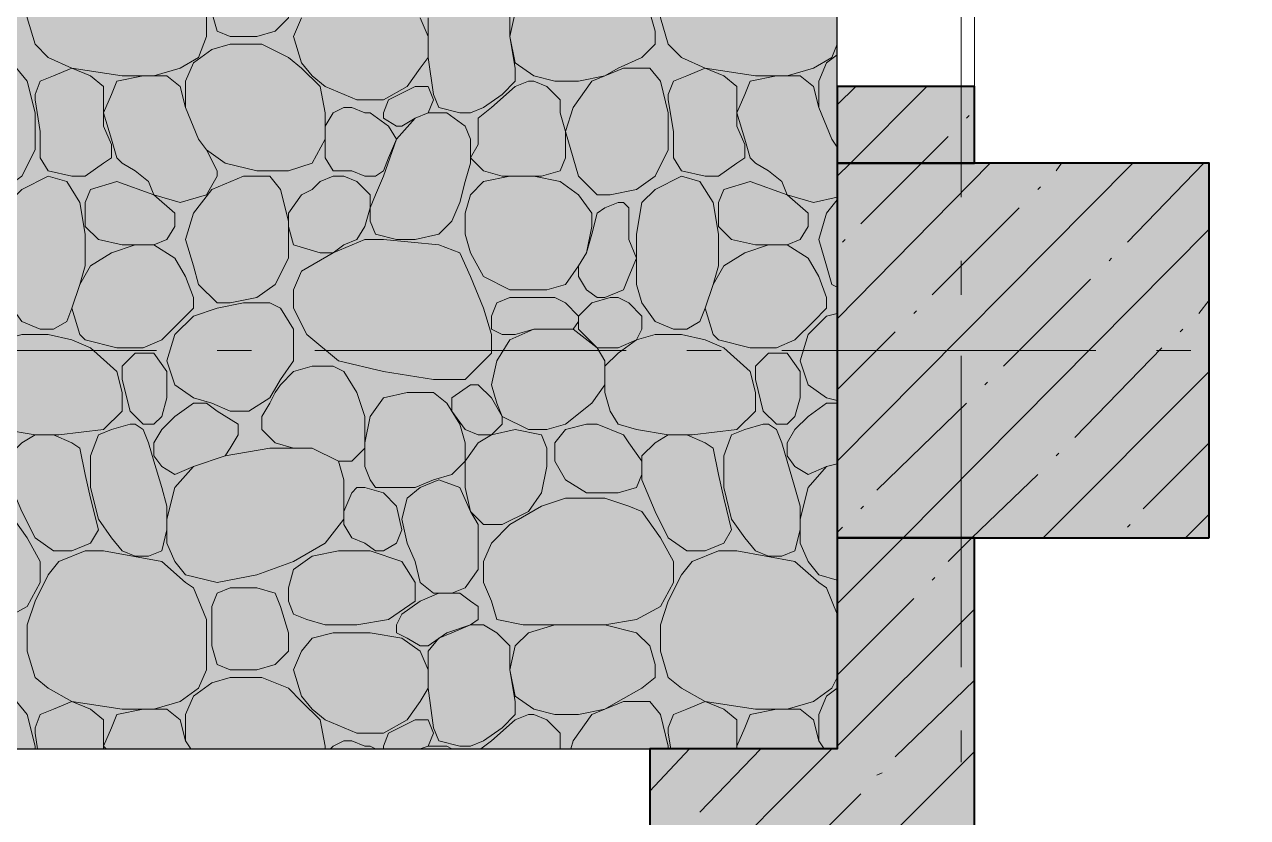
# Model space of a CAD drawing. Header units: millimetres. Extents: x -164500 to 426394, y -23753 to 102118.
# Drawn here: x -115333 to -113369, y 11824 to 13097 of the extents above; entities that cross this region are included whole.
import ezdxf

# ---------------------------------------------------------------- set-up
doc = ezdxf.new("R2010")
doc.units = ezdxf.units.MM
doc.layers.add('PDF _Геометрия', color=7, linetype='Continuous', true_color=0x1f1f1f)
doc.layers.add('PDF _Сплошная заливка', color=7, linetype='Continuous', true_color=0xffffff)
doc.linetypes.add('зигзаг', pattern='A,0.00254,-5.08,[131,ltypeshp.shx,S=5.08,R=0,X=-5.08,Y=0],-10.16,[131,ltypeshp.shx,S=5.08,R=180,X=5.08,Y=0],-5.08', length=20.32254)

msp = doc.modelspace()

# ---------------------------------------------------------------- hatches: boundary and pattern name
at = {"layer": 'PDF _Сплошная заливка', "linetype": 'зигзаг', "transparency": 33554559}
h = msp.add_hatch(color=256, dxfattribs=at)
h.paths.add_polyline_path([(-61353.069, 16403.311), (-58650.282, 16403.311), (-58650.282, 18106.321), (-61353.069, 18106.321)])
h.paths.add_polyline_path([(-114027.763, 11933.968), (-114027.763, 14632.519), (-115730.773, 14632.519), (-115730.773, 11933.968)])
h = msp.add_hatch(color=256, dxfattribs=at)
h.paths.add_polyline_path([(-113807.473, 12997.291), (-114027.763, 12997.291), (-114027.763, 12874.437), (-113807.473, 12874.437)])
h.paths.add_polyline_path([(-114027.763, 14632.519), (-113807.473, 14632.519), (-113807.473, 15556.042), (-114027.763, 15556.042)])
h.paths.add_polyline_path([(-114027.763, 13696.287), (-113807.473, 13696.287), (-113807.473, 13933.523), (-114027.763, 13933.523)])

# ---------------------------------------------------------------- linework, layer by layer
at = {"layer": 'PDF _Геометрия', "color": 7, "lineweight": 30}
msp.add_lwpolyline([(-115730.773, 11933.968), (-114027.763, 11933.968), (-114027.763, 14632.519), (-115730.773, 14632.519)], close=True, dxfattribs=at)
at = {"layer": 'PDF _Геометрия', "color": 7, "lineweight": 9}
for points in [[(-114027.763, 13696.287), (-113807.473, 13696.287), (-113807.473, 12997.291), (-114027.763, 12997.291)], [(-113828.654, 12819.364), (-113828.654, 13319.253)], [(-113828.654, 12662.62), (-113828.654, 12717.692)], [(-115620.628, 12573.656), (-115120.739, 12573.656)], [(-115023.303, 12573.656), (-114968.231, 12573.656)], [(-114866.559, 12573.656), (-114366.67, 12573.656)], [(-114269.234, 12573.656), (-114214.162, 12573.656)], [(-114116.726, 12573.656), (-113612.601, 12573.656)], [(-113515.165, 12573.656), (-113460.093, 12573.656)], [(-113828.654, 12065.295), (-113828.654, 12565.184)], [(-113828.654, 11912.787), (-113828.654, 11963.623)], [(-114328.543, 11933.968), (-114328.543, 11713.679), (-115730.773, 11713.679), (-115730.773, 11933.968)]]:
    msp.add_lwpolyline(points, dxfattribs=at)
at = {"layer": 'PDF _Геометрия', "color": 251, "lineweight": 9, "true_color": 0x686868}
for points in [[(-115175.812, 13014.236), (-115256.302, 13026.945), (-115294.429, 13043.89), (-115315.611, 13065.072), (-115328.32, 13107.436), (-115328.32, 13145.563), (-115315.611, 13187.926), (-115294.429, 13230.29), (-115277.484, 13247.235), (-115235.12, 13268.417), (-115205.466, 13268.417), (-115112.267, 13247.235), (-115074.139, 13217.581), (-115061.43, 13209.108), (-115040.249, 13158.272), (-115040.249, 13115.908), (-115040.249, 13077.781), (-115052.958, 13043.89), (-115082.612, 13026.945), (-115124.976, 13014.236)], [(-115031.776, 13115.908), (-115023.303, 13086.254), (-115002.122, 13077.781), (-114959.758, 13077.781), (-114930.104, 13086.254), (-114908.922, 13107.436), (-114908.922, 13137.09), (-114921.631, 13179.453), (-114930.104, 13196.399), (-114959.758, 13209.108), (-115002.122, 13209.108), (-115023.303, 13196.399), (-115031.776, 13179.453)], [(-115040.249, 12895.618), (-115010.594, 12874.437), (-114959.758, 12861.728), (-114908.922, 12861.728), (-114870.795, 12874.437), (-114849.613, 12912.564), (-114849.613, 12954.927), (-114858.086, 12997.291), (-114887.74, 13026.945), (-114908.922, 13043.89), (-114951.285, 13065.072), (-115002.122, 13065.072), (-115031.776, 13056.599), (-115061.43, 13035.418), (-115074.139, 13005.763), (-115074.139, 12963.4), (-115052.958, 12912.564)], [(-115459.647, 12853.255), (-115468.119, 12882.909), (-115480.828, 12925.273), (-115468.119, 12963.4), (-115438.465, 13005.763), (-115387.629, 13026.945), (-115345.265, 13026.945), (-115328.32, 13005.763), (-115315.611, 12954.927), (-115315.611, 12895.618), (-115336.793, 12853.255), (-115366.447, 12832.073), (-115408.811, 12823.601), (-115417.283, 12823.601), (-115429.992, 12823.601)], [(-115192.757, 12904.091), (-115192.757, 12882.909), (-115205.466, 12874.437), (-115235.12, 12853.255), (-115256.302, 12853.255), (-115294.429, 12861.728), (-115307.138, 12882.909), (-115307.138, 12925.273), (-115315.611, 12976.109), (-115315.611, 12984.582), (-115307.138, 13005.763), (-115285.957, 13014.236), (-115256.302, 13026.945), (-115226.648, 13014.236), (-115205.466, 12997.291), (-115205.466, 12976.109), (-115205.466, 12933.746)], [(-114442.924, 12853.255), (-114451.397, 12882.909), (-114464.106, 12925.273), (-114451.397, 12963.4), (-114421.743, 13005.763), (-114370.906, 13026.945), (-114328.543, 13026.945), (-114311.598, 13005.763), (-114298.889, 12954.927), (-114298.889, 12895.618), (-114320.07, 12853.255), (-114349.725, 12832.073), (-114392.088, 12823.601), (-114400.561, 12823.601), (-114413.27, 12823.601)], [(-114176.035, 12904.091), (-114176.035, 12882.909), (-114188.744, 12874.437), (-114218.398, 12853.255), (-114239.58, 12853.255), (-114277.707, 12861.728), (-114290.416, 12882.909), (-114290.416, 12925.273), (-114298.889, 12976.109), (-114298.889, 12984.582), (-114290.416, 13005.763), (-114269.234, 13014.236), (-114239.58, 13026.945), (-114209.925, 13014.236), (-114188.744, 12997.291), (-114188.744, 12976.109), (-114188.744, 12933.746)], [(-114544.597, 12997.291), (-114582.724, 12963.4), (-114603.905, 12946.455), (-114603.905, 12904.091), (-114616.614, 12882.909), (-114595.433, 12861.728), (-114565.778, 12853.255), (-114544.597, 12853.255), (-114502.233, 12853.255), (-114472.579, 12861.728), (-114464.106, 12882.909), (-114464.106, 12925.273), (-114472.579, 12954.927), (-114472.579, 12976.109), (-114493.76, 12997.291), (-114514.942, 13005.763), (-114523.415, 13005.763)], [(-114684.396, 12954.927), (-114705.578, 12946.455), (-114726.759, 12933.746), (-114735.232, 12933.746), (-114756.414, 12946.455), (-114756.414, 12954.927), (-114747.941, 12976.109), (-114705.578, 12997.291), (-114684.396, 12997.291), (-114675.923, 12976.109)], [(-114625.087, 12844.782), (-114616.614, 12874.437), (-114616.614, 12912.564), (-114625.087, 12933.746), (-114654.741, 12954.927), (-114684.396, 12954.927), (-114705.578, 12946.455), (-114735.232, 12912.564), (-114747.941, 12933.746), (-114777.595, 12954.927), (-114786.068, 12954.927), (-114807.25, 12963.4), (-114819.959, 12963.4), (-114836.904, 12954.927), (-114849.613, 12933.746), (-114849.613, 12912.564), (-114849.613, 12882.909), (-114836.904, 12861.728), (-114807.25, 12861.728), (-114786.068, 12853.255), (-114777.595, 12853.255), (-114769.123, 12853.255), (-114756.414, 12861.728), (-114747.941, 12882.909), (-114735.232, 12912.564), (-114756.414, 12853.255), (-114769.123, 12823.601), (-114777.595, 12802.419), (-114777.595, 12781.237), (-114769.123, 12760.055), (-114735.232, 12751.583), (-114705.578, 12751.583), (-114667.45, 12760.055), (-114646.269, 12781.237), (-114633.56, 12810.892)], [(-115124.976, 12823.601), (-115091.085, 12793.946), (-115091.085, 12772.764), (-115103.794, 12751.583), (-115124.976, 12743.11), (-115175.812, 12743.11), (-115213.939, 12751.583), (-115235.12, 12772.764), (-115235.12, 12810.892), (-115226.648, 12832.073), (-115184.284, 12844.782)], [(-115052.958, 12679.565), (-115061.43, 12709.219), (-115074.139, 12751.583), (-115061.43, 12793.946), (-115031.776, 12832.073), (-114980.94, 12853.255), (-114938.576, 12853.255), (-114921.631, 12832.073), (-114908.922, 12781.237), (-114908.922, 12721.928), (-114930.104, 12679.565), (-114959.758, 12658.383), (-115002.122, 12649.911), (-115010.594, 12649.911), (-115023.303, 12649.911)], [(-114819.959, 12743.11), (-114836.904, 12730.401), (-114858.086, 12730.401), (-114900.449, 12743.11), (-114908.922, 12772.764), (-114908.922, 12793.946), (-114887.74, 12823.601), (-114870.795, 12832.073), (-114858.086, 12844.782), (-114836.904, 12853.255), (-114819.959, 12853.255), (-114798.777, 12844.782), (-114777.595, 12823.601), (-114777.595, 12802.419), (-114786.068, 12772.764), (-114798.777, 12751.583)], [(-114108.253, 12823.601), (-114074.362, 12793.946), (-114074.362, 12772.764), (-114087.071, 12751.583), (-114108.253, 12743.11), (-114159.089, 12743.11), (-114197.216, 12751.583), (-114218.398, 12772.764), (-114218.398, 12810.892), (-114209.925, 12832.073), (-114167.562, 12844.782)], [(-114900.449, 12671.092), (-114900.449, 12641.438), (-114879.268, 12599.074), (-114828.432, 12556.711), (-114756.414, 12539.766), (-114675.923, 12527.057), (-114625.087, 12527.057), (-114582.724, 12569.42), (-114582.724, 12599.074), (-114595.433, 12641.438), (-114616.614, 12692.274), (-114633.56, 12730.401), (-114667.45, 12743.11), (-114756.414, 12751.583), (-114786.068, 12751.583), (-114836.904, 12730.401), (-114887.74, 12700.747)], [(-115061.43, 12628.729), (-115023.303, 12641.438), (-114980.94, 12649.911), (-114938.576, 12649.911), (-114921.631, 12641.438), (-114900.449, 12607.547), (-114900.449, 12590.602), (-114900.449, 12556.711), (-114921.631, 12527.057), (-114938.576, 12497.402), (-114972.467, 12476.22), (-115002.122, 12476.22), (-115031.776, 12488.929), (-115061.43, 12497.402), (-115091.085, 12518.584), (-115103.794, 12556.711), (-115091.085, 12599.074)], [(-114379.379, 12658.383), (-114392.088, 12658.383), (-114421.743, 12649.911), (-114442.924, 12628.729), (-114442.924, 12607.547), (-114413.27, 12577.893), (-114379.379, 12577.893), (-114349.725, 12590.602), (-114341.252, 12607.547), (-114341.252, 12628.729), (-114362.434, 12649.911)], [(-114565.778, 12467.748), (-114574.251, 12488.929), (-114582.724, 12518.584), (-114574.251, 12556.711), (-114553.069, 12590.602), (-114514.942, 12607.547), (-114451.397, 12607.547), (-114413.27, 12577.893), (-114400.561, 12556.711), (-114400.561, 12518.584), (-114421.743, 12488.929), (-114464.106, 12455.039), (-114493.76, 12446.566), (-114523.415, 12446.566)], [(-115396.102, 12455.039), (-115408.811, 12476.22), (-115417.283, 12505.875), (-115417.283, 12548.238), (-115396.102, 12569.42), (-115366.447, 12590.602), (-115336.793, 12599.074), (-115294.429, 12599.074), (-115256.302, 12590.602), (-115226.648, 12577.893), (-115184.284, 12539.766), (-115175.812, 12505.875), (-115175.812, 12476.22), (-115205.466, 12446.566), (-115277.484, 12438.093), (-115315.611, 12438.093), (-115366.447, 12446.566)], [(-114379.379, 12455.039), (-114392.088, 12476.22), (-114400.561, 12505.875), (-114400.561, 12548.238), (-114379.379, 12569.42), (-114349.725, 12590.602), (-114320.07, 12599.074), (-114277.707, 12599.074), (-114239.58, 12590.602), (-114209.925, 12577.893), (-114167.562, 12539.766), (-114159.089, 12505.875), (-114159.089, 12476.22), (-114188.744, 12446.566), (-114260.762, 12438.093), (-114298.889, 12438.093), (-114349.725, 12446.566)], [(-115154.63, 12569.42), (-115175.812, 12548.238), (-115175.812, 12527.057), (-115163.103, 12476.22), (-115141.921, 12455.039), (-115124.976, 12455.039), (-115112.267, 12467.748), (-115103.794, 12497.402), (-115103.794, 12539.766), (-115124.976, 12569.42)], [(-114137.908, 12569.42), (-114159.089, 12548.238), (-114159.089, 12527.057), (-114146.38, 12476.22), (-114125.199, 12455.039), (-114108.253, 12455.039), (-114095.544, 12467.748), (-114087.071, 12497.402), (-114087.071, 12539.766), (-114108.253, 12569.42)], [(-114786.068, 12425.384), (-114777.595, 12467.748), (-114756.414, 12497.402), (-114718.287, 12505.875), (-114675.923, 12505.875), (-114654.741, 12488.929), (-114633.56, 12455.039), (-114625.087, 12425.384), (-114625.087, 12395.73), (-114625.087, 12353.366), (-114616.614, 12315.239), (-114595.433, 12294.058), (-114565.778, 12294.058), (-114523.415, 12315.239), (-114502.233, 12344.894), (-114493.76, 12387.257), (-114493.76, 12416.912), (-114502.233, 12438.093), (-114544.597, 12446.566), (-114582.724, 12438.093), (-114603.905, 12438.093), (-114625.087, 12446.566), (-114646.269, 12476.22), (-114646.269, 12497.402), (-114616.614, 12518.584), (-114603.905, 12518.584), (-114582.724, 12497.402), (-114565.778, 12467.748), (-114565.778, 12455.039), (-114582.724, 12438.093), (-114603.905, 12425.384), (-114625.087, 12395.73), (-114646.269, 12374.548), (-114675.923, 12366.076), (-114705.578, 12353.366), (-114726.759, 12353.366), (-114769.123, 12353.366), (-114777.595, 12366.076), (-114786.068, 12387.257)], [(-115163.103, 12455.039), (-115154.63, 12455.039), (-115141.921, 12446.566), (-115133.448, 12425.384), (-115124.976, 12395.73), (-115112.267, 12353.366), (-115103.794, 12323.712), (-115103.794, 12285.585), (-115112.267, 12251.694), (-115133.448, 12243.222), (-115154.63, 12243.222), (-115175.812, 12251.694), (-115192.757, 12272.876), (-115213.939, 12302.53), (-115226.648, 12353.366), (-115226.648, 12404.203), (-115213.939, 12438.093), (-115192.757, 12446.566)], [(-114413.27, 12455.039), (-114430.215, 12455.039), (-114464.106, 12446.566), (-114481.051, 12425.384), (-114481.051, 12395.73), (-114464.106, 12366.076), (-114430.215, 12344.894), (-114379.379, 12344.894), (-114349.725, 12353.366), (-114341.252, 12374.548), (-114341.252, 12395.73), (-114362.434, 12425.384), (-114370.906, 12438.093)], [(-114146.38, 12455.039), (-114137.908, 12455.039), (-114125.199, 12446.566), (-114116.726, 12425.384), (-114108.253, 12395.73), (-114095.544, 12353.366), (-114087.071, 12323.712), (-114087.071, 12285.585), (-114095.544, 12251.694), (-114116.726, 12243.222), (-114137.908, 12243.222), (-114159.089, 12251.694), (-114176.035, 12272.876), (-114197.216, 12302.53), (-114209.925, 12353.366), (-114209.925, 12404.203), (-114197.216, 12438.093), (-114176.035, 12446.566)], [(-115235.12, 12374.548), (-115226.648, 12336.421), (-115213.939, 12285.585), (-115226.648, 12264.403), (-115256.302, 12251.694), (-115285.957, 12251.694), (-115315.611, 12272.876), (-115336.793, 12315.239), (-115357.974, 12366.076), (-115357.974, 12404.203), (-115336.793, 12425.384), (-115315.611, 12438.093), (-115285.957, 12438.093), (-115256.302, 12425.384), (-115243.593, 12416.912)], [(-114218.398, 12374.548), (-114209.925, 12336.421), (-114197.216, 12285.585), (-114209.925, 12264.403), (-114239.58, 12251.694), (-114269.234, 12251.694), (-114298.889, 12272.876), (-114320.07, 12315.239), (-114341.252, 12366.076), (-114341.252, 12404.203), (-114320.07, 12425.384), (-114298.889, 12438.093), (-114269.234, 12438.093), (-114239.58, 12425.384), (-114226.871, 12416.912)], [(-114756.414, 12344.894), (-114786.068, 12353.366), (-114798.777, 12353.366), (-114807.25, 12344.894), (-114819.959, 12315.239), (-114819.959, 12294.058), (-114807.25, 12272.876), (-114786.068, 12264.403), (-114769.123, 12251.694), (-114756.414, 12251.694), (-114735.232, 12264.403), (-114726.759, 12285.585), (-114735.232, 12323.712)], [(-114616.614, 12315.239), (-114603.905, 12294.058), (-114603.905, 12264.403), (-114603.905, 12222.04), (-114625.087, 12192.385), (-114646.269, 12183.913), (-114675.923, 12183.913), (-114697.105, 12200.858), (-114705.578, 12234.749), (-114718.287, 12264.403), (-114726.759, 12302.53), (-114718.287, 12336.421), (-114697.105, 12353.366), (-114667.45, 12366.076), (-114633.56, 12353.366)], [(-115548.61, 12133.077), (-115590.973, 12141.549), (-115599.446, 12171.204), (-115612.155, 12200.858), (-115612.155, 12234.749), (-115599.446, 12264.403), (-115569.792, 12294.058), (-115518.955, 12323.712), (-115480.828, 12336.421), (-115417.283, 12336.421), (-115379.156, 12323.712), (-115357.974, 12315.239), (-115328.32, 12272.876), (-115307.138, 12234.749), (-115307.138, 12200.858), (-115328.32, 12162.731), (-115366.447, 12141.549), (-115417.283, 12133.077), (-115480.828, 12133.077)], [(-114531.887, 12133.077), (-114574.251, 12141.549), (-114582.724, 12171.204), (-114595.433, 12200.858), (-114595.433, 12234.749), (-114582.724, 12264.403), (-114553.069, 12294.058), (-114502.233, 12323.712), (-114464.106, 12336.421), (-114400.561, 12336.421), (-114362.434, 12323.712), (-114341.252, 12315.239), (-114311.598, 12272.876), (-114290.416, 12234.749), (-114290.416, 12200.858), (-114311.598, 12162.731), (-114349.725, 12141.549), (-114400.561, 12133.077), (-114464.106, 12133.077)], [(-115175.812, 11997.514), (-115256.302, 12010.223), (-115294.429, 12031.404), (-115315.611, 12048.35), (-115328.32, 12090.713), (-115328.32, 12133.077), (-115315.611, 12171.204), (-115294.429, 12213.567), (-115277.484, 12234.749), (-115235.12, 12251.694), (-115205.466, 12251.694), (-115112.267, 12234.749), (-115074.139, 12200.858), (-115061.43, 12192.385), (-115040.249, 12141.549), (-115040.249, 12099.186), (-115040.249, 12061.059), (-115052.958, 12031.404), (-115082.612, 12010.223), (-115124.976, 11997.514)], [(-114908.922, 12171.204), (-114900.449, 12150.022), (-114879.268, 12141.549), (-114849.613, 12133.077), (-114798.777, 12133.077), (-114747.941, 12141.549), (-114705.578, 12171.204), (-114705.578, 12200.858), (-114726.759, 12234.749), (-114777.595, 12251.694), (-114828.432, 12251.694), (-114870.795, 12243.222), (-114900.449, 12222.04), (-114908.922, 12192.385)], [(-115031.776, 12099.186), (-115023.303, 12069.531), (-115002.122, 12061.059), (-114959.758, 12061.059), (-114930.104, 12069.531), (-114908.922, 12090.713), (-114908.922, 12120.368), (-114921.631, 12162.731), (-114930.104, 12183.913), (-114959.758, 12192.385), (-115002.122, 12192.385), (-115023.303, 12183.913), (-115031.776, 12162.731)], [(-114726.759, 12150.022), (-114735.232, 12133.077), (-114735.232, 12120.368), (-114718.287, 12111.895), (-114697.105, 12099.186), (-114684.396, 12099.186), (-114654.741, 12120.368), (-114616.614, 12133.077), (-114603.905, 12141.549), (-114603.905, 12162.731), (-114616.614, 12171.204), (-114633.56, 12183.913), (-114667.45, 12183.913), (-114697.105, 12171.204)], [(-114777.595, 12120.368), (-114807.25, 12120.368), (-114836.904, 12120.368), (-114870.795, 12111.895), (-114887.74, 12090.713), (-114900.449, 12061.059), (-114887.74, 12018.695), (-114870.795, 11997.514), (-114849.613, 11980.568), (-114798.777, 11959.387), (-114756.414, 11959.387), (-114718.287, 11980.568), (-114697.105, 12010.223), (-114684.396, 12031.404), (-114675.923, 11967.859), (-114667.45, 11946.678), (-114633.56, 11938.205), (-114616.614, 11938.205), (-114595.433, 11946.678), (-114565.778, 11967.859), (-114544.597, 11989.041), (-114544.597, 11997.514), (-114544.597, 12010.223), (-114553.069, 12061.059), (-114553.069, 12099.186), (-114574.251, 12120.368), (-114595.433, 12133.077), (-114616.614, 12133.077), (-114646.269, 12120.368), (-114667.45, 12111.895), (-114684.396, 12090.713), (-114684.396, 12061.059), (-114697.105, 12090.713), (-114726.759, 12111.895)]]:
    msp.add_lwpolyline(points, close=True, dxfattribs=at)
for points in [[(-114027.763, 13065.072), (-114036.235, 13043.89), (-114065.89, 13026.945), (-114108.253, 13014.236), (-114159.089, 13014.236), (-114239.58, 13026.945), (-114277.707, 13043.89), (-114298.889, 13065.072), (-114311.598, 13107.436), (-114311.598, 13145.563), (-114298.889, 13187.926), (-114277.707, 13230.29), (-114260.762, 13247.235), (-114218.398, 13268.417), (-114188.744, 13268.417), (-114095.544, 13247.235), (-114057.417, 13217.581), (-114044.708, 13209.108), (-114027.763, 13166.744)], [(-114400.561, 13145.563), (-114349.725, 13137.09), (-114328.543, 13115.908), (-114320.07, 13086.254), (-114320.07, 13065.072), (-114341.252, 13043.89), (-114379.379, 13026.945), (-114400.561, 13014.236), (-114442.924, 13005.763), (-114481.051, 13005.763), (-114514.942, 13014.236), (-114544.597, 13035.418), (-114553.069, 13077.781), (-114544.597, 13115.908), (-114523.415, 13137.09), (-114481.051, 13145.563), (-114421.743, 13145.563)], [(-114887.74, 13107.436), (-114900.449, 13077.781), (-114887.74, 13035.418), (-114870.795, 13014.236), (-114849.613, 12997.291), (-114798.777, 12976.109), (-114756.414, 12976.109), (-114718.287, 12997.291), (-114697.105, 13026.945), (-114684.396, 13043.89), (-114675.923, 12984.582), (-114667.45, 12963.4), (-114633.56, 12954.927), (-114616.614, 12954.927), (-114595.433, 12963.4), (-114565.778, 12984.582), (-114544.597, 13005.763), (-114544.597, 13014.236), (-114544.597, 13026.945), (-114553.069, 13077.781), (-114553.069, 13115.908)], [(-114684.396, 13107.436), (-114684.396, 13077.781), (-114697.105, 13107.436)], [(-114684.396, 13043.89), (-114684.396, 13077.781)], [(-114027.763, 13048.127), (-114044.708, 13035.418), (-114057.417, 13005.763), (-114057.417, 12963.4), (-114036.235, 12912.564), (-114027.763, 12899.855)], [(-115074.139, 12963.4), (-115082.612, 12997.291), (-115103.794, 13014.236), (-115141.921, 13014.236), (-115184.284, 13005.763), (-115192.757, 12984.582), (-115205.466, 12954.927), (-115192.757, 12912.564), (-115184.284, 12882.909), (-115175.812, 12874.437), (-115154.63, 12861.728), (-115133.448, 12844.782), (-115124.976, 12823.601), (-115082.612, 12810.892), (-115040.249, 12823.601), (-115023.303, 12853.255), (-115023.303, 12861.728), (-115040.249, 12895.618)], [(-114057.417, 12963.4), (-114065.89, 12997.291), (-114087.071, 13014.236), (-114125.199, 13014.236), (-114167.562, 13005.763), (-114176.035, 12984.582), (-114188.744, 12954.927), (-114176.035, 12912.564), (-114167.562, 12882.909), (-114159.089, 12874.437), (-114137.908, 12861.728), (-114116.726, 12844.782), (-114108.253, 12823.601), (-114065.89, 12810.892), (-114027.763, 12819.364)], [(-114921.631, 12861.728), (-114959.758, 12861.728)], [(-115256.302, 12641.438), (-115264.775, 12620.256), (-115285.957, 12607.547), (-115307.138, 12607.547), (-115336.793, 12620.256), (-115357.974, 12649.911), (-115366.447, 12679.565), (-115366.447, 12709.219), (-115366.447, 12760.055), (-115357.974, 12810.892), (-115336.793, 12832.073), (-115294.429, 12853.255), (-115264.775, 12844.782), (-115243.593, 12810.892), (-115235.12, 12760.055), (-115235.12, 12709.219), (-115243.593, 12679.565)], [(-114430.215, 12730.401), (-114442.924, 12709.219), (-114464.106, 12679.565), (-114493.76, 12671.092), (-114553.069, 12671.092), (-114595.433, 12692.274), (-114616.614, 12730.401), (-114625.087, 12760.055), (-114625.087, 12793.946), (-114616.614, 12823.601), (-114595.433, 12844.782), (-114553.069, 12853.255), (-114514.942, 12853.255), (-114472.579, 12844.782), (-114442.924, 12823.601), (-114421.743, 12793.946), (-114421.743, 12772.764), (-114430.215, 12730.401), (-114421.743, 12760.055), (-114413.27, 12793.946), (-114400.561, 12802.419), (-114379.379, 12810.892), (-114370.906, 12810.892), (-114362.434, 12802.419), (-114362.434, 12751.583), (-114349.725, 12721.928), (-114362.434, 12692.274), (-114370.906, 12671.092), (-114400.561, 12658.383), (-114413.27, 12658.383), (-114430.215, 12671.092), (-114442.924, 12692.274), (-114442.924, 12709.219)], [(-114239.58, 12641.438), (-114248.052, 12620.256), (-114269.234, 12607.547), (-114290.416, 12607.547), (-114320.07, 12620.256), (-114341.252, 12649.911), (-114349.725, 12679.565), (-114349.725, 12709.219), (-114349.725, 12760.055), (-114341.252, 12810.892), (-114320.07, 12832.073), (-114277.707, 12853.255), (-114248.052, 12844.782), (-114226.871, 12810.892), (-114218.398, 12760.055), (-114218.398, 12709.219), (-114226.871, 12679.565)], [(-114027.763, 12675.329), (-114036.235, 12679.565), (-114044.708, 12709.219), (-114057.417, 12751.583), (-114044.708, 12793.946), (-114027.763, 12815.128)], [(-115235.12, 12590.602), (-115243.593, 12599.074), (-115256.302, 12641.438), (-115243.593, 12679.565), (-115226.648, 12709.219), (-115192.757, 12730.401), (-115154.63, 12743.11), (-115124.976, 12743.11), (-115091.085, 12721.928), (-115074.139, 12692.274), (-115061.43, 12658.383), (-115061.43, 12641.438), (-115082.612, 12620.256), (-115112.267, 12590.602), (-115141.921, 12577.893), (-115184.284, 12577.893), (-115235.12, 12590.602), (-115184.284, 12577.893)], [(-114218.398, 12590.602), (-114226.871, 12599.074), (-114239.58, 12641.438), (-114226.871, 12679.565), (-114209.925, 12709.219), (-114176.035, 12730.401), (-114137.908, 12743.11), (-114108.253, 12743.11), (-114074.362, 12721.928), (-114057.417, 12692.274), (-114044.708, 12658.383), (-114044.708, 12641.438), (-114065.89, 12620.256), (-114095.544, 12590.602), (-114125.199, 12577.893), (-114167.562, 12577.893), (-114218.398, 12590.602), (-114167.562, 12577.893)], [(-114442.924, 12628.729), (-114464.106, 12649.911), (-114481.051, 12658.383), (-114523.415, 12658.383), (-114553.069, 12658.383), (-114574.251, 12649.911), (-114582.724, 12628.729), (-114582.724, 12607.547), (-114565.778, 12599.074), (-114544.597, 12599.074), (-114514.942, 12607.547), (-114451.397, 12607.547), (-114442.924, 12620.256)], [(-114027.763, 12632.965), (-114044.708, 12628.729), (-114074.362, 12599.074), (-114087.071, 12556.711), (-114074.362, 12518.584), (-114044.708, 12497.402), (-114027.763, 12493.166)], [(-114786.068, 12404.203), (-114786.068, 12438.093), (-114786.068, 12467.748), (-114798.777, 12505.875), (-114819.959, 12539.766), (-114836.904, 12548.238), (-114870.795, 12548.238), (-114900.449, 12539.766), (-114921.631, 12518.584), (-114930.104, 12505.875), (-114938.576, 12488.929), (-114951.285, 12467.748), (-114951.285, 12446.566), (-114930.104, 12425.384), (-114900.449, 12416.912)], [(-114828.432, 12395.73), (-114870.795, 12416.912), (-114938.576, 12416.912), (-115010.594, 12404.203), (-115002.122, 12416.912), (-114989.413, 12438.093), (-114989.413, 12455.039), (-115023.303, 12476.22), (-115040.249, 12488.929), (-115061.43, 12488.929), (-115091.085, 12467.748), (-115112.267, 12446.566), (-115124.976, 12425.384), (-115124.976, 12404.203), (-115112.267, 12387.257), (-115091.085, 12374.548), (-115061.43, 12387.257), (-115010.594, 12404.203)], [(-114027.763, 12488.929), (-114044.708, 12488.929), (-114074.362, 12467.748), (-114095.544, 12446.566), (-114108.253, 12425.384), (-114108.253, 12404.203), (-114095.544, 12387.257), (-114074.362, 12374.548), (-114044.708, 12387.257), (-114027.763, 12391.494)], [(-114786.068, 12416.912), (-114807.25, 12395.73), (-114828.432, 12395.73), (-114819.959, 12366.076), (-114819.959, 12302.53), (-114849.613, 12264.403), (-114900.449, 12234.749), (-114959.758, 12213.567), (-115023.303, 12200.858), (-115074.139, 12213.567), (-115091.085, 12234.749), (-115103.794, 12264.403), (-115103.794, 12302.53), (-115091.085, 12353.366), (-115061.43, 12387.257)], [(-115226.648, 12353.366), (-115226.648, 12395.73)], [(-114209.925, 12353.366), (-114209.925, 12395.73)], [(-114027.763, 12205.094), (-114057.417, 12213.567), (-114074.362, 12234.749), (-114087.071, 12264.403), (-114087.071, 12302.53), (-114074.362, 12353.366), (-114044.708, 12387.257)], [(-114027.763, 12048.35), (-114036.235, 12031.404), (-114065.89, 12010.223), (-114108.253, 11997.514), (-114159.089, 11997.514), (-114239.58, 12010.223), (-114277.707, 12031.404), (-114298.889, 12048.35), (-114311.598, 12090.713), (-114311.598, 12133.077), (-114298.889, 12171.204), (-114277.707, 12213.567), (-114260.762, 12234.749), (-114218.398, 12251.694), (-114188.744, 12251.694), (-114095.544, 12234.749), (-114057.417, 12200.858), (-114044.708, 12192.385), (-114027.763, 12150.022)], [(-114400.561, 12133.077), (-114349.725, 12120.368), (-114328.543, 12099.186), (-114320.07, 12069.531), (-114320.07, 12048.35), (-114341.252, 12031.404), (-114379.379, 12010.223), (-114400.561, 11997.514), (-114442.924, 11989.041), (-114481.051, 11989.041), (-114514.942, 11997.514), (-114544.597, 12018.695), (-114553.069, 12061.059), (-114544.597, 12099.186), (-114523.415, 12120.368), (-114481.051, 12133.077), (-114421.743, 12133.077)], [(-114684.396, 12031.404), (-114684.396, 12061.059)], [(-114849.613, 11933.968), (-114849.613, 11938.205), (-114858.086, 11980.568), (-114887.74, 12010.223), (-114908.922, 12031.404), (-114951.285, 12048.35), (-115002.122, 12048.35), (-115031.776, 12039.877), (-115061.43, 12018.695), (-115074.139, 11989.041), (-115074.139, 11946.678), (-115065.667, 11933.968)], [(-114027.763, 12031.404), (-114044.708, 12018.695), (-114057.417, 11989.041), (-114057.417, 11946.678), (-114048.944, 11933.968)], [(-115472.356, 11933.968), (-115468.119, 11946.678), (-115438.465, 11989.041), (-115387.629, 12010.223), (-115345.265, 12010.223), (-115328.32, 11989.041), (-115315.611, 11938.205), (-115315.611, 11933.968)], [(-115311.375, 11933.968), (-115315.611, 11959.387), (-115315.611, 11967.859), (-115307.138, 11989.041), (-115285.957, 11997.514), (-115256.302, 12010.223), (-115226.648, 11997.514), (-115205.466, 11980.568), (-115205.466, 11959.387), (-115205.466, 11933.968)], [(-115074.139, 11946.678), (-115082.612, 11980.568), (-115103.794, 11997.514), (-115141.921, 11997.514), (-115184.284, 11989.041), (-115192.757, 11967.859), (-115205.466, 11938.205), (-115201.23, 11933.968)], [(-114455.633, 11933.968), (-114451.397, 11946.678), (-114421.743, 11989.041), (-114370.906, 12010.223), (-114328.543, 12010.223), (-114311.598, 11989.041), (-114298.889, 11938.205), (-114298.889, 11933.968)], [(-114294.652, 11933.968), (-114298.889, 11959.387), (-114298.889, 11967.859), (-114290.416, 11989.041), (-114269.234, 11997.514), (-114239.58, 12010.223), (-114209.925, 11997.514), (-114188.744, 11980.568), (-114188.744, 11959.387), (-114188.744, 11933.968), (-114188.744, 11938.205), (-114176.035, 11967.859), (-114167.562, 11989.041), (-114125.199, 11997.514), (-114087.071, 11997.514), (-114065.89, 11980.568), (-114057.417, 11946.678)], [(-114646.269, 11933.968), (-114654.741, 11938.205), (-114684.396, 11938.205), (-114697.105, 11933.968), (-114684.396, 11938.205), (-114675.923, 11959.387), (-114684.396, 11980.568), (-114705.578, 11980.568), (-114747.941, 11959.387), (-114756.414, 11938.205), (-114756.414, 11933.968)], [(-114472.579, 11933.968), (-114472.579, 11938.205), (-114472.579, 11959.387), (-114493.76, 11980.568), (-114514.942, 11989.041), (-114523.415, 11989.041), (-114544.597, 11980.568), (-114582.724, 11946.678), (-114599.669, 11933.968)], [(-114841.141, 11933.968), (-114836.904, 11938.205), (-114819.959, 11946.678), (-114807.25, 11946.678), (-114786.068, 11938.205), (-114777.595, 11938.205), (-114769.123, 11933.968)]]:
    msp.add_lwpolyline(points, dxfattribs=at)
at = {"layer": 'PDF _Геометрия', "lineweight": 9}
for points in [[(-114027.763, 12853.255), (-114006.581, 12874.437), (-113883.727, 12997.291)], [(-114027.763, 12967.636), (-113998.108, 12997.291)], [(-113820.182, 12946.455), (-113815.945, 12950.691)], [(-113989.636, 12777.001), (-113892.2, 12874.437), (-113849.836, 12916.8)], [(-114027.763, 12624.492), (-113782.055, 12874.437)], [(-114027.763, 12395.73), (-113553.292, 12874.437)], [(-113676.146, 12861.728), (-113667.673, 12874.437)], [(-113561.765, 12747.346), (-113438.911, 12874.437)], [(-113705.801, 12832.073), (-113701.564, 12836.31)], [(-113875.254, 12662.62), (-113735.455, 12802.419)], [(-114027.763, 12166.967), (-113921.854, 12272.876), (-113430.438, 12768.528)], [(-114019.29, 12747.346), (-114015.054, 12751.583)], [(-113591.419, 12717.692), (-113587.183, 12721.928)], [(-113760.873, 12548.238), (-113621.074, 12688.038)], [(-113447.384, 12632.965), (-113430.438, 12654.147)], [(-113904.909, 12632.965), (-113900.672, 12637.201)], [(-113477.038, 12603.311), (-113472.802, 12607.547)], [(-114027.763, 12510.111), (-113934.563, 12603.311)], [(-113646.492, 12433.857), (-113506.692, 12577.893)], [(-113697.328, 12272.876), (-113430.438, 12539.766)], [(-113790.527, 12518.584), (-113786.291, 12522.82)], [(-113964.217, 12349.13), (-113820.182, 12488.929)], [(-113536.347, 12319.476), (-113430.438, 12425.384)], [(-113676.146, 12404.203), (-113671.91, 12408.439)], [(-113849.836, 12234.749), (-113811.709, 12272.876), (-113705.801, 12374.548)], [(-113989.636, 12319.476), (-113985.399, 12323.712)], [(-113561.765, 12289.821), (-113557.529, 12294.058)], [(-113468.565, 12272.876), (-113430.438, 12311.003)], [(-114027.763, 12281.349), (-114019.29, 12289.821)], [(-113875.254, 12205.094), (-113871.018, 12209.331)], [(-114027.763, 12052.586), (-113904.909, 12175.44)], [(-114027.763, 11938.205), (-113807.473, 12158.495)], [(-113934.563, 11921.259), (-113807.473, 12044.113)], [(-114328.543, 11866.187), (-114264.998, 11933.968)], [(-114256.525, 11713.679), (-114036.235, 11933.968)], [(-114248.052, 11832.296), (-114150.617, 11933.968)], [(-114027.763, 11709.442), (-113807.473, 11929.732)], [(-113964.217, 11891.605), (-113955.745, 11895.841)], [(-114133.671, 11717.915), (-114027.763, 11823.824), (-113989.636, 11861.951)]]:
    msp.add_lwpolyline(points, dxfattribs=at)
at = {"layer": 'PDF _Геометрия', "color": 7, "lineweight": 40}
for points in [[(-114027.763, 12997.291), (-114027.763, 12874.437), (-113807.473, 12874.437), (-113807.473, 12997.291)], [(-113430.438, 12272.876), (-113430.438, 12874.437), (-114027.763, 12874.437), (-114027.763, 12272.876)]]:
    msp.add_lwpolyline(points, close=True, dxfattribs=at)
msp.add_lwpolyline([(-110278.599, 11590.825), (-110278.599, 11692.497), (-113807.473, 11692.497), (-113807.473, 12272.876), (-114027.763, 12272.876), (-114027.763, 11933.968), (-114328.543, 11933.968), (-114328.543, 11713.679), (-114027.763, 11713.679), (-114027.763, 11692.497), (-114027.763, 11472.207), (-114027.763, 10802.865), (-113807.473, 10802.865), (-113807.473, 11472.207), (-110278.599, 11472.207)], dxfattribs=at)
at = {"layer": 'PDF _Сплошная заливка', "linetype": 'зигзаг', "lineweight": 5, "transparency": 33554559}
for points in [[(-114027.763, 12874.437), (-114027.763, 12272.876), (-113430.438, 12874.437), (-113430.438, 12272.876)], [(-114027.763, 12272.876), (-114027.763, 11692.497), (-113807.473, 12272.876), (-113807.473, 11692.497)], [(-114328.543, 11933.968), (-114328.543, 11713.679), (-114027.763, 11933.968), (-114027.763, 11713.679)]]:
    msp.add_solid(points, dxfattribs=at)

doc.saveas('drawing.dxf')
